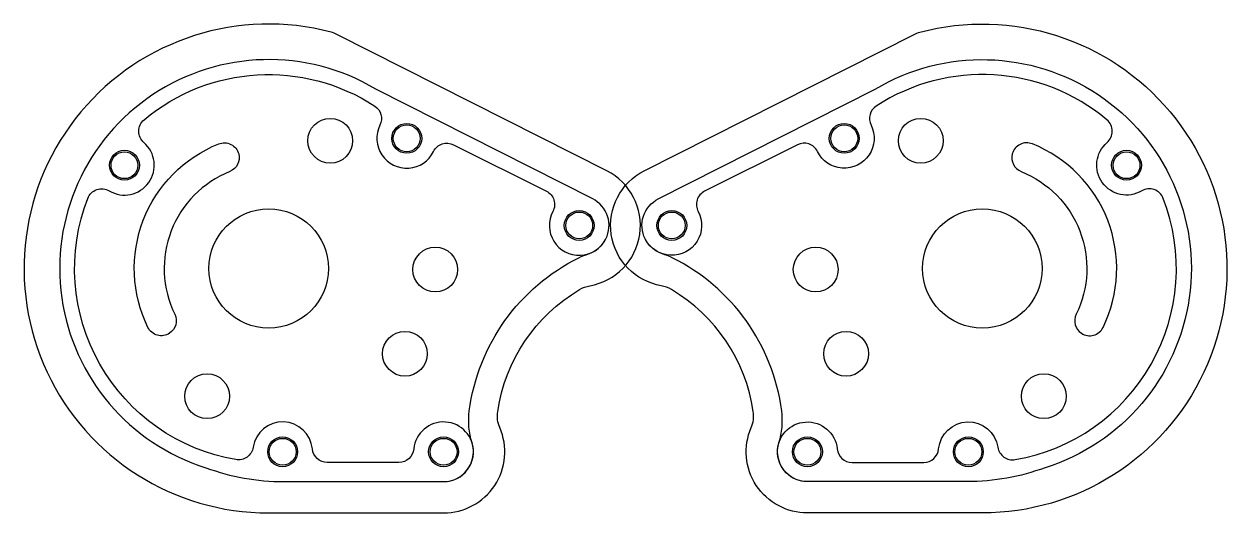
# Model space of a CAD drawing. Header units: inches. Extents: x -2.4 to 78.2, y -2.1 to 30.7.
import ezdxf

# ---------------------------------------------------------------- set-up
doc = ezdxf.new("R2010")
doc.units = ezdxf.units.IN
doc.header["$MEASUREMENT"] = 0
for name, color, linetype in [('カバー', 6, 'Continuous'), ('カバー板', 3, 'Continuous'), ('板', 4, 'Continuous')]:
    doc.layers.add(name, color=color, linetype=linetype)

msp = doc.modelspace()

# ---------------------------------------------------------------- linework, layer by layer
for centre in [(23.244, 23.009), (52.547, 23.009), (4.336, 21.207), (71.456, 21.207), (34.795, 17.169), (40.996, 17.169), (14.93, 2), (25.71, 2), (50.081, 2), (60.861, 2)]:
    msp.add_circle(centre, 0.9)
at = {"layer": 'カバー'}
for points in [[(18.173, 30.129, 1.137959), (13.996, -2.1), (25.71, -2.1, 0.538698), (29.477, 3.618, -0.139495), (29.337, 4.704, -0.224739), (34.819, 12.876, -0.091553), (35.5, 13.129, 0.721633), (36.647, 20.828), (18.566, 29.98, 0.05275)], [(57.619, 30.129, -1.137959), (61.796, -2.1), (50.081, -2.1, -0.538698), (46.314, 3.618, 0.139495), (46.455, 4.704, 0.224739), (40.973, 12.876, 0.091553), (40.292, 13.129, -0.721633), (39.144, 20.828), (57.225, 29.98, -0.05275)], [(21.45, 23.893, 1.000503), (25.039, 22.127, -0.416333), (26.384, 22.581), (32.595, 19.473, -0.421612), (33.03, 18.109, 1.00305), (36.567, 16.24), (36.58, 16.266, 0.414214), (35.699, 18.954), (21.163, 26.312, 1.123647), (9.795, 0.931, 0.088752), (14.996, 0), (25.71, 0, 2.260444), (23.719, 2.19, -0.386587), (22.724, 1.285), (17.917, 1.285, -0.386587), (16.921, 2.19, 0.88283), (12.954, 2.306, -0.419099), (11.796, 1.473, -0.474093), (1.876, 18.987, -0.463166), (3.317, 19.486, 0.916121), (5.638, 22.725, -0.463166), (5.647, 24.25, -0.330136), (21.1, 25.173, -0.379382)], [(54.341, 23.893, -1.000503), (50.752, 22.127, 0.416333), (49.407, 22.581), (43.197, 19.473, 0.421612), (42.762, 18.109, -1.00305), (39.225, 16.24), (39.211, 16.266, -0.414214), (40.093, 18.954), (54.629, 26.312, -1.123647), (65.997, 0.931, -0.088752), (60.796, 0), (50.081, 0, -2.260444), (52.072, 2.19, 0.386587), (53.068, 1.285), (57.875, 1.285, 0.386587), (58.87, 2.19, -0.88283), (62.838, 2.306, 0.419099), (63.995, 1.473, 0.474093), (73.916, 18.987, 0.463166), (72.474, 19.486, -0.916121), (70.153, 22.725, 0.463166), (70.144, 24.25, 0.330136), (54.692, 25.173, 0.379382)]]:
    msp.add_lwpolyline(points, format="xyb", close=True, dxfattribs=at)
at = {"layer": 'カバー板'}
for points in [[(35.423, 15.27, 0.194551), (36.567, 16.24), (36.58, 16.266, 0.414214), (35.699, 18.954), (21.163, 26.312, 1.123647), (9.795, 0.931, 0.088752), (14.996, 0), (25.71, 0, 0.506151), (27.619, 2.598, -0.108898), (27.433, 4.742, -0.25035), (34.776, 15.004, -0.035013)], [(40.369, 15.27, -0.194551), (39.225, 16.24), (39.211, 16.266, -0.414214), (40.093, 18.954), (54.629, 26.312, -1.123647), (65.997, 0.931, -0.088752), (60.796, 0), (50.081, 0, -0.506151), (48.173, 2.598, 0.108898), (48.359, 4.742, 0.25035), (41.016, 15.004, 0.035013)]]:
    msp.add_lwpolyline(points, format="xyb", close=True, dxfattribs=at)
for centre in [(25.154, 14.216), (50.637, 14.216), (23.121, 8.571), (52.671, 8.571)]:
    msp.add_circle(centre, 1.5, dxfattribs=at)
at = {"layer": '板'}
for points in [[(11.986, 21.964, -0.377964), (11.39, 20.782, 0.435548), (7.704, 11.217, -0.377964), (7.352, 9.942), (7.352, 9.942, -0.451416), (5.906, 10.341, -0.435548), (10.646, 22.639, -0.451416)], [(63.806, 21.964, 0.377964), (64.401, 20.782, -0.435548), (68.087, 11.217, 0.377964), (68.439, 9.942), (68.439, 9.942, 0.451416), (69.885, 10.341, 0.435548), (65.146, 22.639, 0.451416)]]:
    msp.add_lwpolyline(points, format="xyb", close=True, dxfattribs=at)
for centre, radius in [((18.117, 22.845), 1.5), ((57.675, 22.845), 1.5), ((23.244, 23.009), 1), ((52.547, 23.009), 1), ((4.336, 21.207), 1), ((71.456, 21.207), 1), ((13.996, 14.285), 4), ((34.795, 17.169), 1), ((40.996, 17.169), 1), ((61.796, 14.285), 4), ((9.875, 5.726), 1.5), ((65.916, 5.726), 1.5), ((14.93, 2), 1), ((25.71, 2), 1), ((50.081, 2), 1), ((60.861, 2), 1)]:
    msp.add_circle(centre, radius, dxfattribs=at)

doc.saveas('drawing.dxf')
